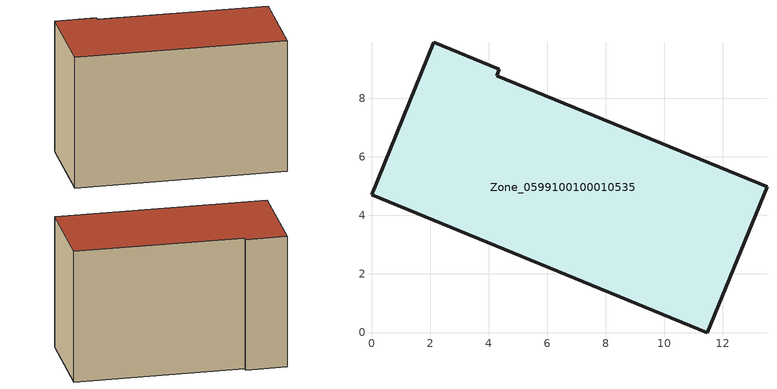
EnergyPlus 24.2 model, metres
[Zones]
Zone_0599100100010535
 floor ground (C_G): 2.13,9.91 4.37,9 4.28,8.78 13.51,4.97 11.46,0 0,4.7 z0
 wall outside (C_F): 4.37,9 2.13,9.91 0,4.7 11.46,0 13.51,4.97 4.28,8.78 4.37,9 z0:8.07
 roof outside (C_R): 11.46,0 13.51,4.97 4.28,8.78 4.37,9 2.13,9.91 0,4.7 z8.07
[BUILDING]
Pand.0599100100010535: North Axis=0; Terrain=City; Loads Convergence Tolerance Value=0.04; Temperature Convergence Tolerance Value=0.4; Solar Distribution=FullExterior; Maximum Number of Warmup Days=25; Minimum Number of Warmup Days=1
[Site:Location]
Rotterdam.The.Hague.AP_ZH_NLD Design_Conditions: Latitude=51.96; Longitude=4.45; Time Zone=1; Elevation=-4.5
[SITE:GROUNDTEMPERATURE:BUILDINGSURFACE]
18, 18, 18, 18, 18, 18, 18, 18, 18, 18, 18, 18
[MATERIAL] Thermal Absorptance=0.9; Solar Absorptance=0.7; Visible Absorptance=0.7
Name | Roughness | Thickness | Conductivity | Density | Specific Heat
G.TI.2015-2018 | MediumSmooth | 0.15 | 0.0428571 | 540 | 1210
F.TI.2015-2018 | Rough | 0.3 | 0.0666667 | 1920 | 840
R.TI.2015-2018 | MediumRough | 0.2 | 0.0333333 | 1500 | 1000
[CONSTRUCTION]
C_G: G.TI.2015-2018
C_F: F.TI.2015-2018
C_R: R.TI.2015-2018
[ZONE]
Zone_0599100100010535: Type=1; Multiplier=1; Ceiling Height=Autocalculate; Volume=Autocalculate; Floor Area=autocalculate; Part of Total Floor Area=Yes
[ZONEINFILTRATION:DESIGNFLOWRATE]
Infil_Zone_0599100100010535: Zone or ZoneList or Space or SpaceList=Zone_0599100100010535; Schedule=AlwaysOn; Design Flow Rate Calculation Method=Flow/Area; Flow Rate per Floor Area=0.0015; Constant Term Coefficient=1; Temperature Term Coefficient=0; Velocity Term Coefficient=0; Velocity Squared Term Coefficient=0
[HVACTEMPLATE:ZONE:IDEALLOADSAIRSYSTEM]
Zone_0599100100010535: Maximum Heating Supply Air Temperature=50; Minimum Cooling Supply Air Temperature=13; Maximum Heating Supply Air Humidity Ratio=0.0156; Minimum Cooling Supply Air Humidity Ratio=0.0077; Heating Limit=NoLimit; Cooling Limit=NoLimit; Dehumidification Control Type=ConstantSensibleHeatRatio; Cooling Sensible Heat Ratio=0.7; Dehumidification Setpoint=60; Humidification Control Type=None; Humidification Setpoint=30; Outdoor Air Method=None; Outdoor Air Flow Rate per Person=0.00944; Outdoor Air Flow Rate per Zone Floor Area=0; Outdoor Air Flow Rate per Zone=0; Demand Controlled Ventilation Type=None; Outdoor Air Economizer Type=NoEconomizer; Heat Recovery Type=None; Sensible Heat Recovery Effectiveness=0.7; Latent Heat Recovery Effectiveness=0.65
[ZONECONTROL:THERMOSTAT]
ThermostatControl_Zone_0599100100010535: Zone or ZoneList=Zone_0599100100010535; Control Type Schedule=DualSetpointControlType; Control 1=Thermostat_Zone_0599100100010535; Temperature Difference Between Cutout And Setpoint=0
[THERMOSTATSETPOINT:DUALSETPOINT]
Thermostat_Zone_0599100100010535: Heating Setpoint Temperature Schedule=HeatingSetpoint_Zone_0599100100010535; Cooling Setpoint Temperature Schedule=CoolingSetpoint_Zone_0599100100010535
[SCHEDULE:COMPACT]
HeatingSetpoint_Zone_0599100100010535: Through: 12/31, For: AllDays, Until: 24:00, 21
CoolingSetpoint_Zone_0599100100010535: Through: 12/31, For: AllDays, Until: 24:00, 24
DualSetpointControlType: Through: 12/31, For: AllDays, Until: 24:00, 4
AlwaysOn: Through: 12/31, For: AllDays, Until: 24:00, 1
